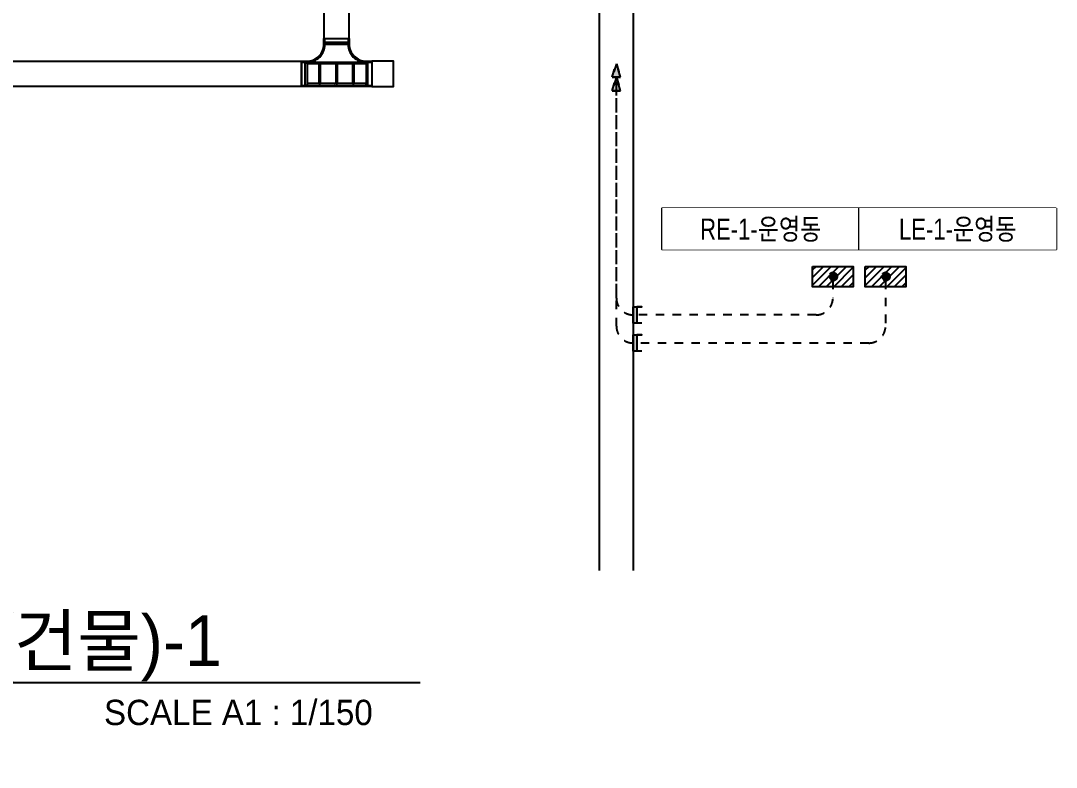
# Model space of a CAD drawing. Header units: millimetres. Extents: x -149088 to 500787, y -530175 to 1035835.
# Drawn here: x 315360 to 333771, y -352350 to -339081 of the extents above; entities that cross this region are included whole.
import ezdxf
from ezdxf.enums import TextEntityAlignment as Align
from ezdxf.xclip import XClip

# ---------------------------------------------------------------- set-up
doc = ezdxf.new("R2010")
doc.units = ezdxf.units.MM
doc.header["$LTSCALE"] = 150
doc.header["$XCLIPFRAME"] = 0
doc.linetypes.add('D1', pattern=[3, 1, -1, 1])
for name, color, linetype in [('------01 Distribution Panel', 3, 'Continuous'), ('-----00 LV_CABLE', 2, 'Continuous'), ('-----26 Electrical Cable Tray', 200, 'Continuous'), ('-----26 Electrical Cable Tray_건물(일반)', 20, 'Continuous'), ('-----41 Drawing Title', 2, 'Continuous')]:
    doc.layers.add(name, color=color, linetype=linetype)
doc.styles.add('ELEC', font='')
doc.styles.get('ELEC').set_extended_font_data('Dotum')

# ---------------------------------------------------------------- blocks, each defined once
blk = doc.blocks.new('A02')
h = blk.add_hatch()
h.set_pattern_fill('ANSI31', color=256, scale=25, style=0)
h.set_pattern_definition([(45, (-2000, -19200), (-56.1266, 56.1266), [])])
h.paths.add_polyline_path([(-300, 300), (-300, 0), (300, 0), (300, 300)])
blk.add_lwpolyline([(300, 0), (-300, 0), (-300, 300), (300, 300)], close=True)
blk = doc.blocks.new('O08')
blk.add_hatch(color=256).paths.add_polyline_path([(120, 51), (-120, 51), (-120, 0), (120, 0)])
blk.add_lwpolyline([(120, 127.5), (120, 0), (-120, 0), (-120, 127.5), (-120, 51), (120, 51)])
blk = doc.blocks.new('11')
at = {"linetype": 'D1'}
h = blk.add_hatch(color=256, dxfattribs=at)
edge = h.paths.add_edge_path()
edge.add_arc((0, 0), 75, 0, 360)
blk.add_circle((0, 0), 75, dxfattribs=at)
for p in [(-75, 0), (0, 75), (75, 0), (0, -75)]:
    blk.add_point(p, dxfattribs=at)
blk = doc.blocks.new('22')
at = {"linetype": 'D1'}
h = blk.add_hatch(color=0, dxfattribs=at)
h.dxf.hatch_style = 1
h.paths.add_polyline_path([(0, 0), (-241, 75), (-241, -75)])
at = {"color": 0, "linetype": 'D1'}
blk.add_lwpolyline([(-241, -75), (0, 0), (-241, 75)], close=True, dxfattribs=at)
blk = doc.blocks.new('*U61')
at = {"color": 0}
blk.add_lwpolyline([(-1250, 0), (-1150, 0, 0.414214), (-850, 300), (-850, 400), (-400, 400), (-400, 300, 0.414214), (-100, 0), (0, 0), (0, -450), (-1250, -450)], format="xyb", close=True, dxfattribs=at)
at = {"color": 5}
for points in [[(-1250, -20), (-1150, -20, 0.414214), (-830, 300), (-830, 400)], [(-420, 400), (-420, 300, 0.414214), (-100, -20), (0, -20)]]:
    blk.add_lwpolyline(points, format="xyb", dxfattribs=at)
at = {"color": 251}
for points in [[(-420, 330), (-830, 330), (-830, 300), (-420, 300)], [(-1180, -20), (-1150, -20), (-1150, -430), (-1180, -430)], [(-100, -50), (-1150, -50), (-1150, -20), (-100, -20)], [(-910, -50), (-940, -50), (-940, -400), (-910, -400)], [(-610, -50), (-640, -50), (-640, -400), (-610, -400)], [(-310, -50), (-340, -50), (-340, -400), (-310, -400)], [(-70, -20), (-100, -20), (-100, -430), (-70, -430)], [(-100, -400), (-1150, -400), (-1150, -430), (-100, -430)]]:
    blk.add_lwpolyline(points, close=True, dxfattribs=at)
at = {"color": 5}
blk.add_lwpolyline([(-1250, -430), (0, -430)], dxfattribs=at)
at = {"color": 0, "style": 'ELEC'}
blk.add_text('W:450(TEE)', height=10, dxfattribs=at).set_placement((-625, -415), align=Align.MIDDLE)
blk = doc.blocks.new('SSH-20260429.172412')
at = {"layer": '------01 Distribution Panel', "color": 1}
blk.add_lwpolyline([(137598, 44870), (137598, 44130), (134095, 44130), (134095, 44870)], close=True, dxfattribs=at)
at = {"layer": '-----00 LV_CABLE', "linetype": 'D1'}
for points in [[(137130, 43575), (137130, 43270, -0.414214), (136830, 42970), (133580, 42970, -0.414214), (133280, 43270), (133280, 47194)], [(138066, 43575), (138066, 42770, -0.414214), (137766, 42470), (133580, 42470, -0.41422), (133280, 42770), (133280, 47194)]]:
    blk.add_lwpolyline(points, format="xyb", dxfattribs=at)
at = {"layer": '-----26 Electrical Cable Tray', "elevation": 0}
blk.add_lwpolyline([(128530, 52880), (128080, 52880), (128080, 47880), (128530, 47880)], close=True, dxfattribs=at)
at = {"layer": '-----26 Electrical Cable Tray'}
for points in [[(114125, 47480), (127680, 47480), (127680, 47030), (114125, 47030)], [(128930, 47030), (129315, 47030), (129315, 47480), (128930, 47480)]]:
    blk.add_lwpolyline(points, close=True, dxfattribs=at)
at = {"layer": '-----26 Electrical Cable Tray_건물(일반)'}
blk.add_lwpolyline([(133580, 53195), (133580, 34930), (132980, 34930), (132980, 53195)], close=True, dxfattribs=at)
at = {"layer": '------01 Distribution Panel', "xscale": 1.2, "yscale": 1.2, "zscale": 1.2, "rotation": 180}
for p in [(137130, 43830), (138066, 43830)]:
    blk.add_blockref('A02', p, dxfattribs=at)
at = {"layer": '-----00 LV_CABLE', "linetype": 'D1', "rotation": 89.99999999999999}
for p in [(133280, 47435), (133280, 47194)]:
    blk.add_blockref('22', p, dxfattribs=at)
at = {"layer": '-----00 LV_CABLE', "linetype": 'D1', "xscale": -1, "rotation": 270}
for p in [(133280, 47435), (133280, 47194)]:
    blk.add_blockref('22', p, dxfattribs=at)
at = {"layer": '-----00 LV_CABLE', "linetype": 'D1'}
for p in [(137130, 43650), (138066, 43650)]:
    blk.add_blockref('11', p, dxfattribs=at)
at = {"layer": '-----00 LV_CABLE', "linetype": 'D1', "xscale": 1.2, "yscale": 1.2, "zscale": 1.2, "rotation": 270}
for p in [(133580, 42970), (133580, 42470)]:
    blk.add_blockref('O08', p, dxfattribs=at)
at = {"layer": '-----26 Electrical Cable Tray'}
blk.add_blockref('*U61', (128930, 47480), dxfattribs=at)
at = {"color": 1}
blk.add_wipeout([(134095, 44870), (137598, 44870), (137598, 44130), (134095, 44130)], dxfattribs=at).dxf.layer = '------01 Distribution Panel'
at = {"layer": '------01 Distribution Panel', "color": 1}
blk.add_lwpolyline([(141101, 44870), (141101, 44130), (137598, 44130), (137598, 44870)], close=True, dxfattribs=at)
at = {"color": 1}
blk.add_wipeout([(137598, 44870), (141101, 44870), (141101, 44130), (137598, 44130)], dxfattribs=at).dxf.layer = '------01 Distribution Panel'
at = {"layer": '------01 Distribution Panel', "color": 1}
blk.add_lwpolyline([(137598, 44870), (137598, 44130), (134095, 44130), (134095, 44870)], close=True, dxfattribs=at)
at = {"color": 1}
blk.add_wipeout([(134095, 44870), (137598, 44870), (137598, 44130), (134095, 44130)], dxfattribs=at).dxf.layer = '------01 Distribution Panel'
at = {"layer": '------01 Distribution Panel', "color": 1}
blk.add_lwpolyline([(141101, 44870), (141101, 44130), (137598, 44130), (137598, 44870)], close=True, dxfattribs=at)
at = {"layer": '------01 Distribution Panel', "style": 'ELEC', "width": 0.8}
blk.add_text('RE-1-운영동', height=375, dxfattribs=at).set_placement((135846, 44500), align=Align.MIDDLE)
at = {"color": 1}
blk.add_wipeout([(137598, 44870), (141101, 44870), (141101, 44130), (137598, 44130)], dxfattribs=at).dxf.layer = '------01 Distribution Panel'
at = {"layer": '------01 Distribution Panel', "style": 'ELEC', "width": 0.8}
blk.add_text('LE-1-운영동', height=375, dxfattribs=at).set_placement((139349, 44500), align=Align.MIDDLE)

msp = doc.modelspace()

# ---------------------------------------------------------------- linework, layer by layer
at = {"layer": '-----41 Drawing Title', "color": 7}
msp.add_line((322461, -350850), (296439, -350850), dxfattribs=at)

# ---------------------------------------------------------------- block references
ref = msp.add_blockref('SSH-20260429.172412', (192670, -387280))
XClip(ref).set_block_clipping_path([(64279.7542057556, 38429.9941674445), (169279.7542057556, 112429.9941674445)])

# ---------------------------------------------------------------- texts
at = {"layer": '-----41 Drawing Title', "color": 2, "style": 'ELEC'}
msp.add_text('지상1층 전력간선설비 확대 평면도(건물)-1', height=900, dxfattribs=at).set_placement((297398, -350550))
at = {"layer": '-----41 Drawing Title', "style": 'ELEC'}
msp.add_text('SCALE A1 : 1/150', height=450, dxfattribs=at).set_placement((321619, -351600), align=Align.RIGHT)

doc.saveas('drawing.dxf')
